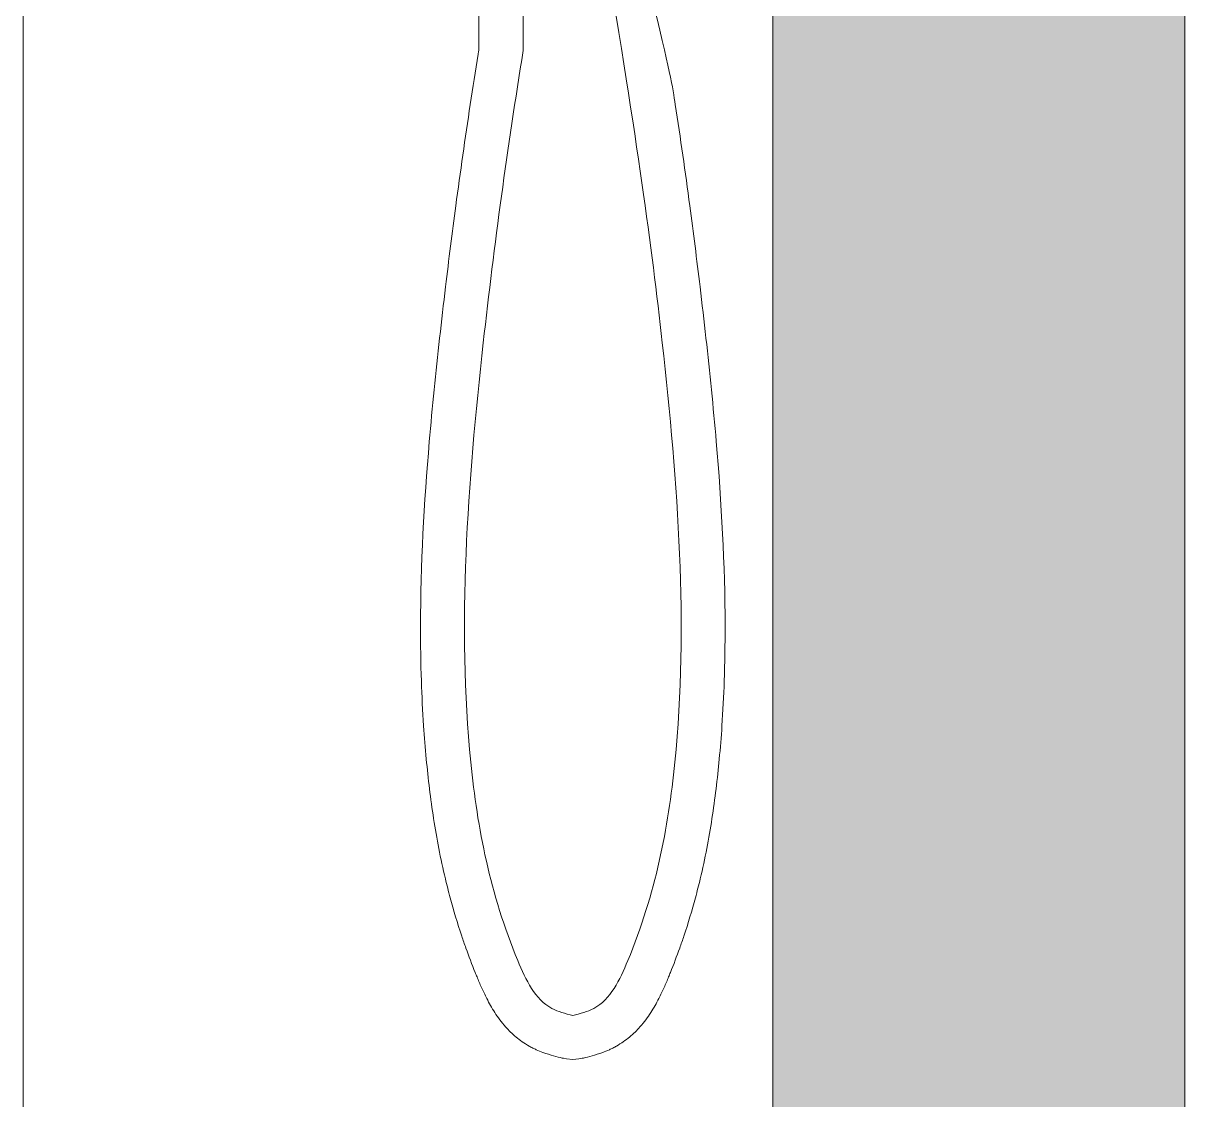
# Model space of a CAD drawing. Header units: metres. Extents: x 113 to 2416, y -346 to 476.
# Drawn here: x 322.5117 to 322.9348, y -164.0655 to -163.6731 of the extents above; entities that cross this region are included whole.
import ezdxf

# ---------------------------------------------------------------- set-up
doc = ezdxf.new("R2010")
doc.units = ezdxf.units.M
doc.linetypes.add('CONTINU', pattern=[0])
for name, color, linetype, lineweight in [('corte', 250, 'Continuous', 20), ('SE-3', 253, 'Continuous', 5), ('SE-4', 254, 'Continuous', 0)]:
    doc.layers.add(name, color=color, linetype=linetype, lineweight=lineweight)
doc.layers.add('RELLENO SECCION', color=8, linetype='Continuous', lineweight=0, transparency=0.4)

# ---------------------------------------------------------------- blocks, each defined once
blk = doc.blocks.new('A$C289e23ee')
at = {"layer": 'SE-3'}
for p, q in [((0.02118, 0.3677), (0.02128, 0.42382)), ((0.03739, 0.36769), (0.03739, 0.42382))]:
    blk.add_line(p, q, dxfattribs=at)
for points, knots in [([(0.08311, 0.4062), (0.08311, 0.4203), (0.0832, 0.3911), (0.0909, 0.36029), (0.09186, 0.35416), (0.09466, 0.33576), (0.09641, 0.32348), (0.09937, 0.30135), (0.10062, 0.29152), (0.10254, 0.27543), (0.10326, 0.2692), (0.10534, 0.25045), (0.10662, 0.23785), (0.10961, 0.20289), (0.11088, 0.1804), (0.11093, 0.1513), (0.11083, 0.14462), (0.11041, 0.13249), (0.11014, 0.12705), (0.10951, 0.11758), (0.10918, 0.11354), (0.10846, 0.1059), (0.10808, 0.1023), (0.1072, 0.09507), (0.1067, 0.09145), (0.10501, 0.08057), (0.10362, 0.07327), (0.10132, 0.06362), (0.10074, 0.06131), (0.09887, 0.05437), (0.09748, 0.04972), (0.09542, 0.04357), (0.09491, 0.0421), (0.09332, 0.03767), (0.09219, 0.0347), (0.09078, 0.03119), (0.09056, 0.03066), (0.09009, 0.02952), (0.08983, 0.0289), (0.08929, 0.02763), (0.08901, 0.02698), (0.08813, 0.02501), (0.08749, 0.02364), (0.08592, 0.02058), (0.08497, 0.01887), (0.08273, 0.01541), (0.08145, 0.01365), (0.07879, 0.01066), (0.07752, 0.00941), (0.07468, 0.00704), (0.0731, 0.00592), (0.07094, 0.00469), (0.07049, 0.00445), (0.06962, 0.00401), (0.0692, 0.00381), (0.06793, 0.00324), (0.06712, 0.00291), (0.06494, 0.0021), (0.06365, 0.00171), (0.06132, 0.00107), (0.06028, 0.00081), (0.05935, 0.00058), (0.05932, 0.00057), (0.05545, 0)], [41.629918, 41.629918, 41.629918, 41.629918, 42.928722, 42.928722, 61.437102, 61.437102, 98.453861, 98.453861, 127.955376, 127.955376, 146.547837, 146.547837, 183.73276, 183.73276, 249.254211, 249.254211, 268.823386, 268.823386, 284.81681, 284.81681, 296.727341, 296.727341, 307.39578, 307.39578, 318.06422, 318.06422, 339.401099, 339.401099, 346.083273, 346.083273, 359.447622, 359.447622, 363.65488, 363.65488, 372.069395, 372.069395, 373.569943, 373.569943, 375.290075, 375.290075, 377.010207, 377.010207, 380.450472, 380.450472, 384.536051, 384.536051, 388.62163, 388.62163, 391.64909, 391.64909, 394.676549, 394.676549, 395.427196, 395.427196, 396.177844, 396.177844, 397.679139, 397.679139, 400.393432, 400.393432, 403.107724, 403.107724, 403.178078, 403.178078, 403.178078, 403.178078]), ([(0.06699, 0.4062), (0.07925, 0.33237), (0.09094, 0.24681), (0.09954, 0.13277), (0.08432, 0.0538), (0.0679, 0.01919), (0.05813, 0.01676), (0.05545, 0.0161)], [39.057027, 39.057027, 39.057027, 39.057027, 146.515683, 299.464345, 373.744036, 395.107724, 403.178078, 403.178078, 403.178078, 403.178078]), ([(0.02118, 0.3677), (0.02112, 0.36727), (0.02105, 0.36684), (0.01999, 0.36029), (0.01903, 0.35416), (0.01624, 0.33576), (0.01448, 0.32348), (0.01152, 0.30135), (0.01028, 0.29152), (0.00835, 0.27543), (0.00763, 0.2692), (0.00556, 0.25045), (0.00427, 0.23785), (0.00128, 0.20289), (0.00001, 0.1804), (-0.00003, 0.1513), (0.00007, 0.14462), (0.00048, 0.13249), (0.00075, 0.12705), (0.00139, 0.11758), (0.00171, 0.11354), (0.00243, 0.1059), (0.00282, 0.1023), (0.0037, 0.09507), (0.00419, 0.09145), (0.00588, 0.08057), (0.00727, 0.07327), (0.00957, 0.06362), (0.01016, 0.06131), (0.01202, 0.05437), (0.01342, 0.04972), (0.01548, 0.04357), (0.01599, 0.0421), (0.01757, 0.03767), (0.0187, 0.0347), (0.02012, 0.03119), (0.02034, 0.03066), (0.02081, 0.02952), (0.02106, 0.0289), (0.0216, 0.02763), (0.02189, 0.02698), (0.02277, 0.02501), (0.02341, 0.02364), (0.02497, 0.02058), (0.02593, 0.01887), (0.02816, 0.01541), (0.02945, 0.01365), (0.03211, 0.01066), (0.03337, 0.00941), (0.03621, 0.00704), (0.0378, 0.00592), (0.03996, 0.00469), (0.0404, 0.00445), (0.04127, 0.00401), (0.0417, 0.00381), (0.04296, 0.00324), (0.04377, 0.00291), (0.04596, 0.0021), (0.04724, 0.00171), (0.04957, 0.00107), (0.05062, 0.00081), (0.05155, 0.00058), (0.05157, 0.00057), (0.05545, 0)], [41.629918, 41.629918, 41.629918, 41.629918, 42.928722, 42.928722, 61.437102, 61.437102, 98.453861, 98.453861, 127.955376, 127.955376, 146.547837, 146.547837, 183.73276, 183.73276, 249.254211, 249.254211, 268.823386, 268.823386, 284.81681, 284.81681, 296.727341, 296.727341, 307.39578, 307.39578, 318.06422, 318.06422, 339.401099, 339.401099, 346.083273, 346.083273, 359.447622, 359.447622, 363.65488, 363.65488, 372.069395, 372.069395, 373.569943, 373.569943, 375.290075, 375.290075, 377.010207, 377.010207, 380.450472, 380.450472, 384.536051, 384.536051, 388.62163, 388.62163, 391.64909, 391.64909, 394.676549, 394.676549, 395.427196, 395.427196, 396.177844, 396.177844, 397.679139, 397.679139, 400.393432, 400.393432, 403.107724, 403.107724, 403.178078, 403.178078, 403.178078, 403.178078]), ([(0.03739, 0.36769), (0.03164, 0.33237), (0.01996, 0.24681), (0.01135, 0.13277), (0.02658, 0.0538), (0.04299, 0.01919), (0.05277, 0.01676), (0.05545, 0.0161)], [39.057027, 39.057027, 39.057027, 39.057027, 146.515683, 299.464345, 373.744036, 395.107724, 403.178078, 403.178078, 403.178078, 403.178078])]:
    blk.add_open_spline(points, degree=3, knots=knots, dxfattribs=at)

msp = doc.modelspace()

# ---------------------------------------------------------------- hatches: boundary and pattern name
at = {"layer": 'RELLENO SECCION', "linetype": 'CONTINU', "transparency": 33554483}
h = msp.add_hatch(color=256, dxfattribs=at)
h.dxf.hatch_style = 1
h.paths.add_polyline_path([(322.93481, -164.57464), (322.78481, -164.57464), (322.78481, -161.15273), (322.93481, -161.15273)])

# ---------------------------------------------------------------- linework, layer by layer
at = {"layer": 'corte'}
for p, q in [((322.78481, -164.5746), (322.78481, -161.15273)), ((322.93481, -164.5746), (322.93481, -161.15273))]:
    msp.add_line(p, q, dxfattribs=at)
at = {"layer": 'SE-4'}
msp.add_line((322.51174, -161.7446), (322.51174, -164.5446), dxfattribs=at)

# ---------------------------------------------------------------- block references
at = {"layer": 'SE-3'}
msp.add_blockref('A$C289e23ee', (322.65646, -164.05082), dxfattribs=at)

doc.saveas('drawing.dxf')
